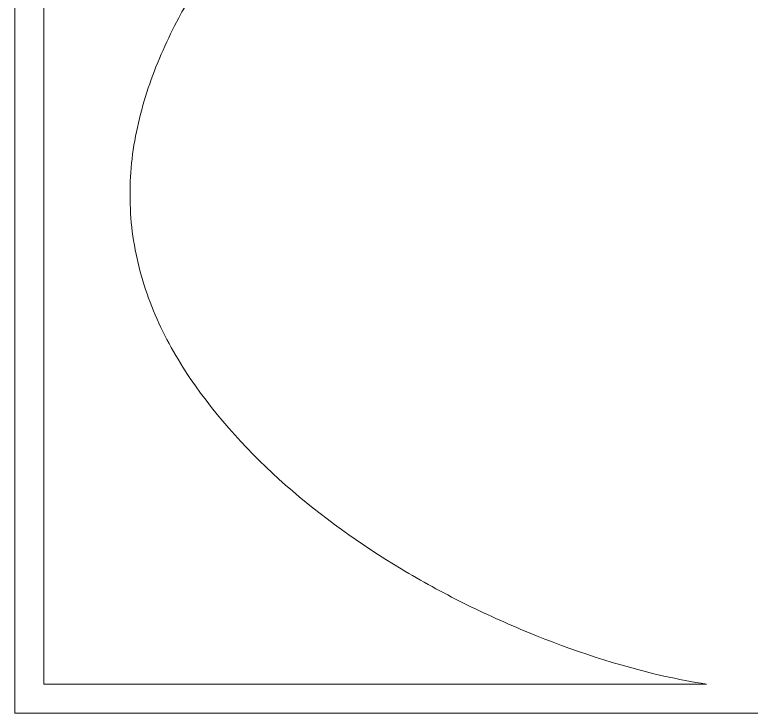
# Model space of a CAD drawing. Header units: millimetres. Extents: x -131 to 670, y -112 to 1620.
# Drawn here: x 284.9 to 436.4, y 1058.4 to 1202 of the extents above; entities that cross this region are included whole.
import ezdxf

# ---------------------------------------------------------------- set-up
doc = ezdxf.new("R2010")
doc.units = ezdxf.units.MM
doc.header["$MEASUREMENT"] = 0
doc.layers.add('Layer 3', color=7, linetype='Continuous')

msp = doc.modelspace()

# ---------------------------------------------------------------- linework, layer by layer
at = {"layer": 'Layer 3', "lineweight": 0}
msp.add_lwpolyline([(284.88, 1619.63), (284.88, 1058.4), (670.17, 1058.4), (670.17, 1619.63), (284.88, 1619.63)], dxfattribs=at)
msp.add_open_spline([(290.88, 1064.4), (290.88, 1064.4), (290.88, 1298.35), (290.88, 1298.35), (291.51, 1279.91), (294.89, 1261.47), (301.05, 1243.53), (305.89, 1229.43), (312.27, 1216.14), (320.04, 1203.84), (320.04, 1203.84), (319.51, 1202.95), (319.51, 1202.95), (319.19, 1202.41), (318.92, 1201.87), (318.63, 1201.32), (318.63, 1201.32), (317.76, 1199.69), (317.76, 1199.69), (317.76, 1199.69), (316.94, 1198.04), (316.94, 1198.04), (314.78, 1193.61), (312.89, 1189.02), (311.5, 1184.25), (310.1, 1179.48), (309.09, 1174.57), (308.75, 1169.58), (308.41, 1164.59), (308.59, 1159.54), (309.49, 1154.61), (310.36, 1149.67), (311.8, 1144.85), (313.78, 1140.27), (315.75, 1135.69), (318.19, 1131.33), (320.96, 1127.23), (332.19, 1110.88), (347.64, 1098.14), (364.35, 1088.09), (368.54, 1085.57), (372.82, 1083.22), (377.19, 1081.04), (381.56, 1078.87), (386.01, 1076.86), (390.52, 1075.01), (399.56, 1071.31), (408.85, 1068.22), (418.41, 1066.05), (421.29, 1065.4), (424.2, 1064.84), (427.14, 1064.4), (427.14, 1064.4), (290.88, 1064.4), (290.88, 1064.4)], degree=3, knots=[0, 0, 0, 0, 1, 1, 1, 2, 2, 2, 3, 3, 3, 4, 4, 4, 5, 5, 5, 6, 6, 6, 7, 7, 7, 8, 8, 8, 9, 9, 9, 10, 10, 10, 11, 11, 11, 12, 12, 12, 13, 13, 13, 14, 14, 14, 15, 15, 15, 16, 16, 16, 17, 17, 17, 18, 18, 18, 18], dxfattribs=at)

doc.saveas('drawing.dxf')
